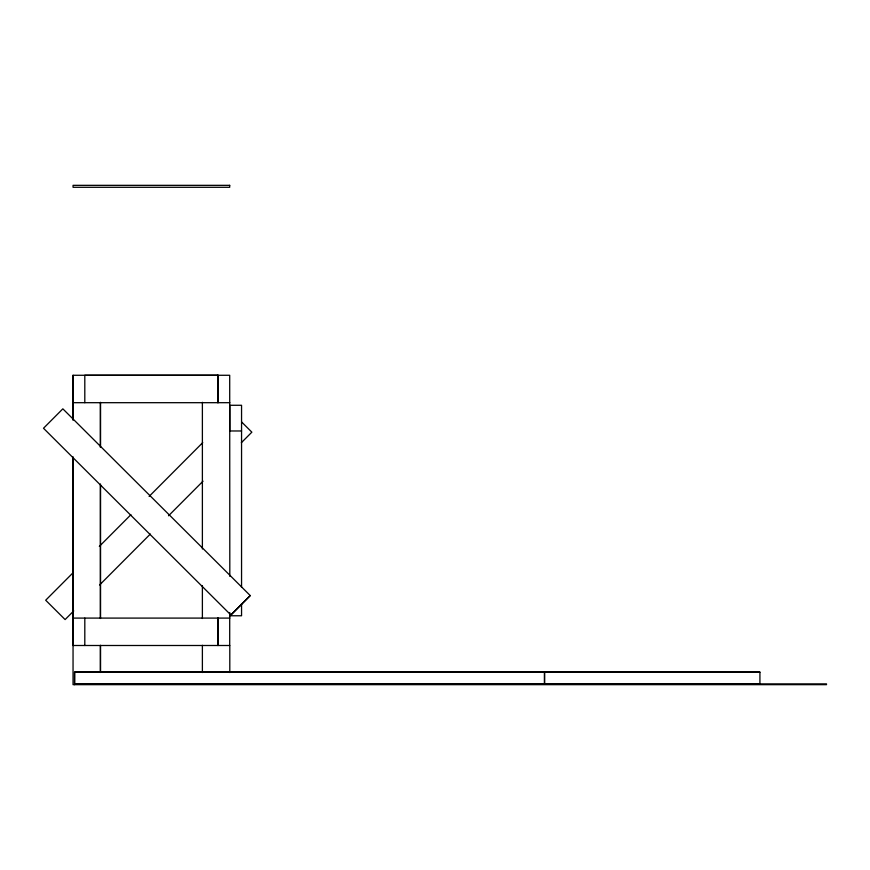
<?xml version="1.0" encoding="UTF-8"?>
<svg xmlns="http://www.w3.org/2000/svg" width="870" height="870" viewBox="0 0 870 870"><rect width="100%" height="100%" fill="white"/><g stroke="black" fill="none" stroke-linecap="round" stroke-linejoin="round"><path stroke-width="1.3" d="M73.047 418.948L73.047 375.274L229.702 375.274L229.81 576.364M74.57 683.874L74.592 672.118L759.923 672.118L759.923 683.94L74.57 683.874L826.5 683.885L826.5 684.668L73.047 684.668L73.047 456.88L73.058 645.496L229.8 645.496L229.8 672.51M100.452 645.312L100.452 672.456L100.452 645.496M100.452 618.178L100.452 484.764M100.452 447.191L100.452 402.31M73.461 572.351L45.686 600.224L65.109 619.57L73.732 610.925M99.321 546.404L130.924 514.692M149.118 496.433L202.743 442.612M99.582 584.977L150.336 534.039M168.541 515.779L203.014 481.186M241.316 442.743L251.854 432.172L241.686 422.037M230.898 614.992L250.245 595.58L62.847 408.835L43.5 428.257L230.898 615.003L250.255 595.58M217.957 375.253L84.803 375.274L84.803 402.69M73.047 420.297L73.047 402.69L229.8 402.69M241.555 430.976L229.81 430.976L229.8 405.279L241.555 405.279L241.555 587.348M229.81 615.764L241.555 615.764L241.555 603.541M73.047 618.091L229.8 618.091L229.8 612.665M759.923 672.195L74.57 672.118L74.57 684.668M73.047 375.274L73.058 402.69M229.702 618.091L229.702 645.496M202.384 402.31L202.384 549.003M202.384 585.575L202.384 618.494M202.384 645.312L202.384 672.51M100.452 402.69L100.452 447.397M100.452 483.97L100.452 618.494M84.814 618.091L84.803 645.496M217.957 375.274L217.957 402.69L217.957 375.274M544.522 672.195L544.522 683.95L544.522 672.195M229.691 185.332L73.058 185.332L73.058 187.289L229.691 187.289L229.691 185.332M217.957 645.496L217.957 618.091L217.957 645.496"/></g></svg>
